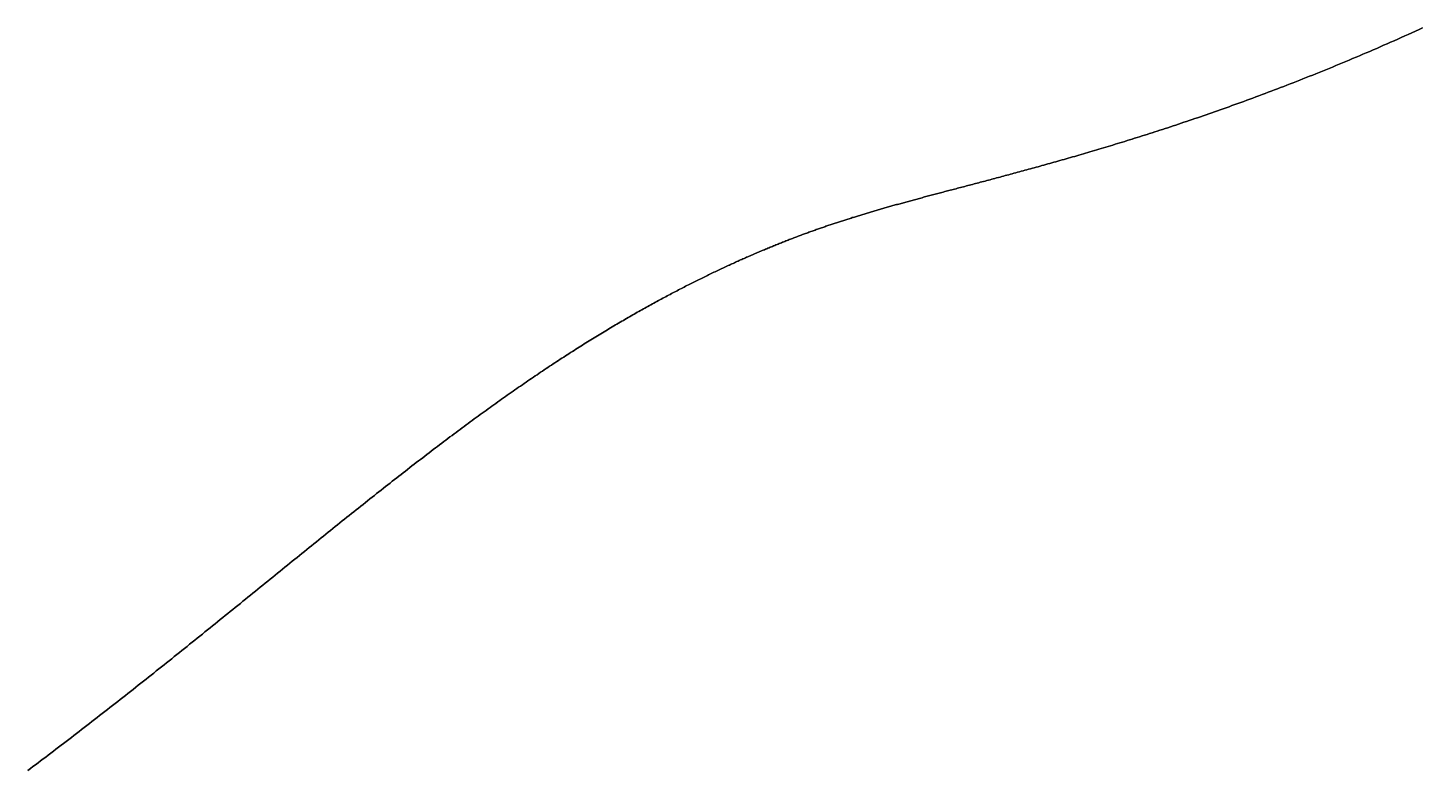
# Model space of a CAD drawing. Header units: inches. Extents: x 130170 to 284068, y 377793 to 804530.
# Drawn here: x 260052.3 to 260113.7, y 743875.5 to 743908.2 of the extents above; entities that cross this region are included whole.
import ezdxf

# ---------------------------------------------------------------- set-up
doc = ezdxf.new("R2010")
doc.units = ezdxf.units.IN
doc.header["$MEASUREMENT"] = 0
doc.layers.add('muni_il', color=7, linetype='Continuous')

msp = doc.modelspace()

# ---------------------------------------------------------------- linework, layer by layer
at = {"layer": 'muni_il'}
for points in [[(260052.312, 743875.42), (260052.425, 743875.504), (260052.538, 743875.589), (260052.65, 743875.673), (260052.763, 743875.758), (260052.876, 743875.842), (260052.989, 743875.927), (260053.102, 743876.012), (260053.215, 743876.098), (260053.328, 743876.183), (260053.441, 743876.269), (260053.554, 743876.354), (260053.667, 743876.441), (260053.78, 743876.527), (260053.894, 743876.613), (260054.007, 743876.7), (260054.12, 743876.786), (260054.234, 743876.873), (260054.347, 743876.96), (260054.46, 743877.047), (260054.574, 743877.134), (260054.687, 743877.222), (260054.801, 743877.309), (260054.915, 743877.397), (260055.028, 743877.485), (260055.142, 743877.573), (260055.255, 743877.661), (260055.369, 743877.749), (260055.483, 743877.837), (260055.597, 743877.926), (260055.71, 743878.015), (260055.824, 743878.103), (260055.938, 743878.192), (260056.052, 743878.281), (260056.165, 743878.37), (260056.279, 743878.459), (260056.393, 743878.548), (260056.507, 743878.638), (260056.621, 743878.727), (260056.734, 743878.817), (260056.848, 743878.907), (260056.962, 743878.996), (260057.076, 743879.086), (260057.189, 743879.176), (260057.303, 743879.266), (260057.417, 743879.356), (260057.531, 743879.446), (260057.644, 743879.536), (260057.758, 743879.627), (260057.871, 743879.717), (260057.985, 743879.807), (260058.099, 743879.898), (260058.212, 743879.988), (260058.326, 743880.079), (260058.439, 743880.169), (260058.552, 743880.26), (260058.666, 743880.35), (260058.779, 743880.441), (260058.892, 743880.531), (260059.005, 743880.622), (260059.118, 743880.713), (260059.231, 743880.803), (260059.344, 743880.894), (260059.457, 743880.985), (260059.57, 743881.075), (260059.683, 743881.166), (260059.795, 743881.256), (260059.908, 743881.347), (260060.02, 743881.438), (260060.133, 743881.528), (260060.245, 743881.619), (260060.357, 743881.709), (260060.469, 743881.799), (260060.581, 743881.89), (260060.693, 743881.98), (260060.805, 743882.071), (260060.916, 743882.161), (260061.028, 743882.251), (260061.139, 743882.341), (260061.251, 743882.431), (260061.362, 743882.521), (260061.473, 743882.611), (260061.584, 743882.701), (260061.695, 743882.79), (260061.805, 743882.88), (260061.916, 743882.969), (260062.026, 743883.059), (260062.136, 743883.148), (260062.247, 743883.237), (260062.357, 743883.326), (260062.466, 743883.415), (260062.576, 743883.504), (260062.685, 743883.593), (260062.795, 743883.682), (260062.904, 743883.77), (260063.013, 743883.858), (260063.122, 743883.946), (260063.23, 743884.034), (260063.339, 743884.122), (260063.447, 743884.21), (260063.555, 743884.298), (260063.663, 743884.385), (260063.771, 743884.472), (260063.879, 743884.559), (260063.986, 743884.646), (260064.093, 743884.733), (260064.2, 743884.82), (260064.307, 743884.906), (260064.414, 743884.992), (260064.52, 743885.078), (260064.627, 743885.164), (260064.733, 743885.25), (260064.839, 743885.335), (260064.944, 743885.42), (260065.05, 743885.505), (260065.155, 743885.59), (260065.26, 743885.675), (260065.365, 743885.759), (260065.469, 743885.843), (260065.573, 743885.927), (260065.678, 743886.011), (260065.782, 743886.094), (260065.885, 743886.177), (260065.989, 743886.26), (260066.092, 743886.343), (260066.195, 743886.426), (260066.298, 743886.508), (260066.401, 743886.59), (260066.503, 743886.672), (260066.605, 743886.753), (260066.707, 743886.834), (260066.809, 743886.916), (260066.91, 743886.996), (260067.011, 743887.077), (260067.112, 743887.157), (260067.213, 743887.237), (260067.313, 743887.317), (260067.414, 743887.396), (260067.514, 743887.475), (260067.613, 743887.554), (260067.713, 743887.633), (260067.812, 743887.711), (260067.911, 743887.789), (260068.01, 743887.867), (260068.109, 743887.944), (260068.207, 743888.022), (260068.305, 743888.099), (260068.403, 743888.175), (260068.5, 743888.252), (260068.598, 743888.328), (260068.695, 743888.403), (260068.791, 743888.479), (260068.888, 743888.554), (260068.984, 743888.629), (260069.08, 743888.703), (260069.176, 743888.778), (260069.272, 743888.851), (260069.367, 743888.925), (260069.462, 743888.998), (260069.557, 743889.071), (260069.651, 743889.144), (260069.746, 743889.217), (260069.84, 743889.289), (260069.933, 743889.361), (260070.027, 743889.432), (260070.12, 743889.503), (260070.213, 743889.574), (260070.306, 743889.645), (260070.399, 743889.715), (260070.491, 743889.785), (260070.583, 743889.854), (260070.675, 743889.924), (260070.766, 743889.993), (260070.857, 743890.061), (260070.948, 743890.13), (260071.039, 743890.198), (260071.13, 743890.265), (260071.22, 743890.333), (260071.31, 743890.4), (260071.4, 743890.466), (260071.489, 743890.533), (260071.579, 743890.599), (260071.668, 743890.665), (260071.756, 743890.73), (260071.845, 743890.795), (260071.933, 743890.86), (260072.021, 743890.925), (260072.109, 743890.989), (260072.197, 743891.053), (260072.284, 743891.116), (260072.371, 743891.18), (260072.458, 743891.243), (260072.544, 743891.305), (260072.631, 743891.367), (260072.717, 743891.429), (260072.803, 743891.491), (260072.888, 743891.553), (260072.974, 743891.614), (260073.059, 743891.674), (260073.144, 743891.735), (260073.228, 743891.795), (260073.313, 743891.855), (260073.397, 743891.914), (260073.481, 743891.973), (260073.565, 743892.032), (260073.648, 743892.091), (260073.732, 743892.149), (260073.815, 743892.207), (260073.897, 743892.264), (260073.98, 743892.322), (260074.062, 743892.379), (260074.144, 743892.435), (260074.226, 743892.492), (260074.308, 743892.548), (260074.389, 743892.604), (260074.47, 743892.659), (260074.551, 743892.714), (260074.632, 743892.769), (260074.713, 743892.824), (260074.793, 743892.878), (260074.873, 743892.932), (260074.953, 743892.986), (260075.032, 743893.039), (260075.112, 743893.092), (260075.191, 743893.145), (260075.27, 743893.197), (260075.348, 743893.25), (260075.427, 743893.302), (260075.505, 743893.353), (260075.583, 743893.405), (260075.661, 743893.456), (260075.739, 743893.506), (260075.816, 743893.557), (260075.893, 743893.607), (260075.97, 743893.657), (260076.047, 743893.707), (260076.124, 743893.756), (260076.2, 743893.805), (260076.276, 743893.854), (260076.352, 743893.902), (260076.428, 743893.951), (260076.503, 743893.999), (260076.578, 743894.046), (260076.654, 743894.094), (260076.728, 743894.141), (260076.803, 743894.188), (260076.878, 743894.234), (260076.952, 743894.281), (260077.026, 743894.327), (260077.1, 743894.373), (260077.173, 743894.418), (260077.247, 743894.464), (260077.32, 743894.509), (260077.393, 743894.553), (260077.466, 743894.598), (260077.538, 743894.642), (260077.611, 743894.686), (260077.683, 743894.73), (260077.755, 743894.773), (260077.827, 743894.817), (260077.898, 743894.86), (260077.97, 743894.902), (260078.041, 743894.945), (260078.112, 743894.987), (260078.183, 743895.029), (260078.253, 743895.071), (260078.323, 743895.112), (260078.394, 743895.153), (260078.464, 743895.194), (260078.533, 743895.235), (260078.603, 743895.276), (260078.672, 743895.316), (260078.742, 743895.356), (260078.811, 743895.396), (260078.879, 743895.436), (260078.948, 743895.475), (260079.016, 743895.514), (260079.085, 743895.553), (260079.153, 743895.591), (260079.22, 743895.63), (260079.288, 743895.668), (260079.355, 743895.706), (260079.423, 743895.744), (260079.49, 743895.781), (260079.557, 743895.819), (260079.623, 743895.856), (260079.69, 743895.893), (260079.756, 743895.929), (260079.822, 743895.966), (260079.888, 743896.002), (260079.954, 743896.038), (260080.019, 743896.074), (260080.085, 743896.109), (260080.15, 743896.145), (260080.215, 743896.18), (260080.279, 743896.215), (260080.344, 743896.249), (260080.408, 743896.284), (260080.473, 743896.318), (260080.537, 743896.352), (260080.6, 743896.386), (260080.664, 743896.42), (260080.727, 743896.453), (260080.791, 743896.486), (260080.854, 743896.519), (260080.917, 743896.552), (260080.979, 743896.585), (260081.042, 743896.617), (260081.104, 743896.65), (260081.166, 743896.682), (260081.228, 743896.714), (260081.29, 743896.745), (260081.351, 743896.777), (260081.413, 743896.808), (260081.474, 743896.839), (260081.535, 743896.87), (260081.596, 743896.901), (260081.656, 743896.931), (260081.717, 743896.962), (260081.777, 743896.992), (260081.837, 743897.022), (260081.897, 743897.052), (260081.957, 743897.081), (260082.017, 743897.111), (260082.076, 743897.14), (260082.135, 743897.169), (260082.194, 743897.198), (260082.253, 743897.227), (260082.312, 743897.255), (260082.37, 743897.284), (260082.429, 743897.312), (260082.487, 743897.34), (260082.545, 743897.368), (260082.603, 743897.395), (260082.66, 743897.423), (260082.718, 743897.45), (260082.775, 743897.477), (260082.832, 743897.504), (260082.889, 743897.531), (260082.946, 743897.558), (260083.002, 743897.584), (260083.059, 743897.611), (260083.115, 743897.637), (260083.171, 743897.663), (260083.227, 743897.689), (260083.283, 743897.714), (260083.338, 743897.74), (260083.394, 743897.765), (260083.449, 743897.791), (260083.504, 743897.816), (260083.559, 743897.84), (260083.614, 743897.865), (260083.668, 743897.89), (260083.723, 743897.914), (260083.777, 743897.939), (260083.831, 743897.963), (260083.885, 743897.987), (260083.939, 743898.011), (260083.993, 743898.034), (260084.046, 743898.058), (260084.1, 743898.081), (260084.153, 743898.105), (260084.206, 743898.128), (260084.259, 743898.151), (260084.312, 743898.173), (260084.364, 743898.196), (260084.417, 743898.219), (260084.469, 743898.241), (260084.521, 743898.263), (260084.573, 743898.286), (260084.625, 743898.308), (260084.677, 743898.33), (260084.729, 743898.351), (260084.78, 743898.373), (260084.831, 743898.394), (260084.883, 743898.416), (260084.934, 743898.437), (260084.985, 743898.458), (260085.036, 743898.479), (260085.086, 743898.5), (260085.137, 743898.521), (260085.187, 743898.541), (260085.238, 743898.562), (260085.288, 743898.582), (260085.338, 743898.602), (260085.388, 743898.623), (260085.438, 743898.643), (260085.487, 743898.662), (260085.537, 743898.682), (260085.586, 743898.702), (260085.636, 743898.721), (260085.685, 743898.741), (260085.734, 743898.76), (260085.783, 743898.78), (260085.832, 743898.799), (260085.881, 743898.818), (260085.93, 743898.837), (260085.979, 743898.855), (260086.027, 743898.874), (260086.075, 743898.893), (260086.124, 743898.911), (260086.172, 743898.929), (260086.22, 743898.948), (260086.269, 743898.966), (260086.316, 743898.984), (260086.365, 743899.002), (260086.412, 743899.02), (260086.46, 743899.038), (260086.508, 743899.056), (260086.555, 743899.073), (260086.603, 743899.091), (260086.651, 743899.108), (260086.698, 743899.126), (260086.745, 743899.143), (260086.793, 743899.16), (260086.84, 743899.177), (260086.887, 743899.194), (260086.934, 743899.211), (260086.981, 743899.228), (260087.028, 743899.245), (260087.075, 743899.261), (260087.122, 743899.278), (260087.169, 743899.295), (260087.216, 743899.311), (260087.263, 743899.327), (260087.309, 743899.344), (260087.356, 743899.36), (260087.403, 743899.376), (260087.449, 743899.392), (260087.496, 743899.408), (260087.543, 743899.424), (260087.589, 743899.44), (260087.636, 743899.456), (260087.682, 743899.472), (260087.729, 743899.488), (260087.776, 743899.503), (260087.822, 743899.519), (260087.869, 743899.534), (260087.915, 743899.55), (260087.962, 743899.565), (260088.008, 743899.581), (260088.055, 743899.596), (260088.101, 743899.611), (260088.148, 743899.626), (260088.194, 743899.642), (260088.241, 743899.657), (260088.287, 743899.672), (260088.334, 743899.687), (260088.381, 743899.702), (260088.427, 743899.717), (260088.474, 743899.732), (260088.521, 743899.746), (260088.568, 743899.761), (260088.615, 743899.776), (260088.661, 743899.791), (260088.708, 743899.806), (260088.755, 743899.82), (260088.802, 743899.835), (260088.849, 743899.849), (260088.897, 743899.864), (260088.944, 743899.879), (260088.991, 743899.893), (260089.038, 743899.908), (260089.086, 743899.922), (260089.133, 743899.936), (260089.181, 743899.951), (260089.229, 743899.965), (260089.276, 743899.98), (260089.324, 743899.994), (260089.372, 743900.008), (260089.42, 743900.023), (260089.468, 743900.037), (260089.517, 743900.051), (260089.565, 743900.066), (260089.613, 743900.08), (260089.662, 743900.094), (260089.71, 743900.108), (260089.759, 743900.123), (260089.808, 743900.137), (260089.857, 743900.151), (260089.906, 743900.165), (260089.956, 743900.18), (260090.005, 743900.194), (260090.055, 743900.208), (260090.105, 743900.222), (260090.154, 743900.237), (260090.204, 743900.251), (260090.255, 743900.265), (260090.305, 743900.279), (260090.355, 743900.294), (260090.406, 743900.308), (260090.457, 743900.322), (260090.508, 743900.337), (260090.559, 743900.351), (260090.61, 743900.365), (260090.662, 743900.38), (260090.714, 743900.394), (260090.766, 743900.408), (260090.818, 743900.423), (260090.87, 743900.437), (260090.923, 743900.452), (260090.975, 743900.466), (260091.028, 743900.481), (260091.081, 743900.495), (260091.135, 743900.51), (260091.188, 743900.524), (260091.242, 743900.539), (260091.296, 743900.554), (260091.35, 743900.568), (260091.405, 743900.583), (260091.459, 743900.598), (260091.514, 743900.613), (260091.57, 743900.628), (260091.625, 743900.643), (260091.681, 743900.658), (260091.737, 743900.673), (260091.793, 743900.688), (260091.849, 743900.703), (260091.906, 743900.718), (260091.963, 743900.733), (260092.02, 743900.749), (260092.078, 743900.764), (260092.136, 743900.779), (260092.194, 743900.795), (260092.252, 743900.81), (260092.311, 743900.826), (260092.37, 743900.841), (260092.429, 743900.857), (260092.489, 743900.873), (260092.548, 743900.889), (260092.609, 743900.905), (260092.669, 743900.921), (260092.73, 743900.937), (260092.791, 743900.953), (260092.853, 743900.969), (260092.914, 743900.985), (260092.976, 743901.002), (260093.039, 743901.018), (260093.102, 743901.035), (260093.165, 743901.051), (260093.228, 743901.068), (260093.292, 743901.085), (260093.356, 743901.102), (260093.421, 743901.118), (260093.486, 743901.136), (260093.551, 743901.153), (260093.616, 743901.17), (260093.683, 743901.187), (260093.749, 743901.205), (260093.815, 743901.222), (260093.883, 743901.24), (260093.95, 743901.258), (260094.018, 743901.276), (260094.086, 743901.294), (260094.155, 743901.312), (260094.224, 743901.33), (260094.293, 743901.348), (260094.363, 743901.367), (260094.433, 743901.385), (260094.504, 743901.404), (260094.575, 743901.423), (260094.647, 743901.442), (260094.719, 743901.461), (260094.791, 743901.48), (260094.864, 743901.5), (260094.937, 743901.519), (260095.01, 743901.538), (260095.084, 743901.558), (260095.159, 743901.578), (260095.234, 743901.598), (260095.309, 743901.618), (260095.385, 743901.639), (260095.461, 743901.659), (260095.538, 743901.68), (260095.615, 743901.7), (260095.693, 743901.721), (260095.771, 743901.742), (260095.849, 743901.764), (260095.928, 743901.785), (260096.008, 743901.807), (260096.088, 743901.828), (260096.168, 743901.85), (260096.249, 743901.872), (260096.33, 743901.894), (260096.412, 743901.917), (260096.495, 743901.939), (260096.577, 743901.962), (260096.661, 743901.985), (260096.745, 743902.008), (260096.829, 743902.031), (260096.914, 743902.055), (260096.999, 743902.078), (260097.085, 743902.102), (260097.171, 743902.126), (260097.258, 743902.15), (260097.345, 743902.175), (260097.433, 743902.199), (260097.522, 743902.224), (260097.611, 743902.249), (260097.7, 743902.274), (260097.79, 743902.3), (260097.88, 743902.326), (260097.971, 743902.351), (260098.063, 743902.377), (260098.155, 743902.404), (260098.248, 743902.43), (260098.341, 743902.457), (260098.434, 743902.484), (260098.529, 743902.511), (260098.623, 743902.539), (260098.719, 743902.566), (260098.814, 743902.594), (260098.911, 743902.622), (260099.008, 743902.651), (260099.105, 743902.679), (260099.203, 743902.708), (260099.302, 743902.737), (260099.401, 743902.766), (260099.501, 743902.796), (260099.601, 743902.826), (260099.702, 743902.856), (260099.803, 743902.886), (260099.905, 743902.917), (260100.007, 743902.948), (260100.11, 743902.979), (260100.214, 743903.011), (260100.318, 743903.042), (260100.423, 743903.074), (260100.528, 743903.106), (260100.634, 743903.139), (260100.741, 743903.172), (260100.848, 743903.205), (260100.955, 743903.239), (260101.063, 743903.272), (260101.172, 743903.306), (260101.281, 743903.341), (260101.391, 743903.375), (260101.502, 743903.41), (260101.613, 743903.445), (260101.725, 743903.481), (260101.837, 743903.517), (260101.95, 743903.553), (260102.063, 743903.589), (260102.177, 743903.626), (260102.291, 743903.663), (260102.406, 743903.7), (260102.522, 743903.738), (260102.638, 743903.776), (260102.755, 743903.815), (260102.873, 743903.853), (260102.991, 743903.892), (260103.109, 743903.932), (260103.229, 743903.972), (260103.348, 743904.012), (260103.469, 743904.052), (260103.589, 743904.093), (260103.711, 743904.134), (260103.833, 743904.175), (260103.956, 743904.217), (260104.079, 743904.26), (260104.203, 743904.302), (260104.327, 743904.345), (260104.452, 743904.388), (260104.578, 743904.432), (260104.704, 743904.476), (260104.831, 743904.521), (260104.958, 743904.566), (260105.086, 743904.611), (260105.214, 743904.656), (260105.343, 743904.702), (260105.473, 743904.749), (260105.603, 743904.795), (260105.733, 743904.843), (260105.865, 743904.89), (260105.996, 743904.938), (260106.129, 743904.986), (260106.262, 743905.035), (260106.395, 743905.084), (260106.529, 743905.134), (260106.664, 743905.184), (260106.799, 743905.234), (260106.935, 743905.285), (260107.071, 743905.336), (260107.208, 743905.388), (260107.345, 743905.44), (260107.483, 743905.492), (260107.622, 743905.545), (260107.761, 743905.599), (260107.9, 743905.653), (260108.04, 743905.707), (260108.181, 743905.761), (260108.322, 743905.816), (260108.464, 743905.872), (260108.606, 743905.928), (260108.749, 743905.984), (260108.892, 743906.041), (260109.036, 743906.099), (260109.18, 743906.156), (260109.325, 743906.215), (260109.47, 743906.273), (260109.616, 743906.332), (260109.762, 743906.392), (260109.909, 743906.452), (260110.056, 743906.513), (260110.204, 743906.573), (260110.352, 743906.635), (260110.501, 743906.697), (260110.65, 743906.759), (260110.8, 743906.822), (260110.95, 743906.885), (260111.101, 743906.949), (260111.252, 743907.013), (260111.404, 743907.078), (260111.556, 743907.143), (260111.708, 743907.209), (260111.861, 743907.275), (260112.015, 743907.342), (260112.168, 743907.409), (260112.323, 743907.477), (260112.478, 743907.545), (260112.633, 743907.613), (260112.789, 743907.682), (260112.945, 743907.752), (260113.101, 743907.822), (260113.258, 743907.893), (260113.415, 743907.964), (260113.573, 743908.035), (260113.731, 743908.108), (260113.89, 743908.18)], [(260113.89, 743908.18), (260113.731, 743908.108), (260113.573, 743908.035), (260113.415, 743907.964), (260113.258, 743907.893), (260113.101, 743907.822), (260112.945, 743907.752), (260112.789, 743907.682), (260112.633, 743907.613), (260112.478, 743907.545), (260112.323, 743907.477), (260112.168, 743907.409), (260112.015, 743907.342), (260111.861, 743907.275), (260111.708, 743907.209), (260111.556, 743907.143), (260111.404, 743907.078), (260111.252, 743907.013), (260111.101, 743906.949), (260110.95, 743906.885), (260110.8, 743906.822), (260110.65, 743906.759), (260110.501, 743906.697), (260110.352, 743906.635), (260110.204, 743906.573), (260110.056, 743906.513), (260109.909, 743906.452), (260109.762, 743906.392), (260109.616, 743906.332), (260109.47, 743906.273), (260109.325, 743906.215), (260109.18, 743906.156), (260109.036, 743906.099), (260108.892, 743906.041), (260108.749, 743905.984), (260108.606, 743905.928), (260108.464, 743905.872), (260108.322, 743905.816), (260108.181, 743905.761), (260108.04, 743905.707), (260107.9, 743905.653), (260107.761, 743905.599), (260107.622, 743905.545), (260107.483, 743905.492), (260107.345, 743905.44), (260107.208, 743905.388), (260107.071, 743905.336), (260106.935, 743905.285), (260106.799, 743905.234), (260106.664, 743905.184), (260106.529, 743905.134), (260106.395, 743905.084), (260106.262, 743905.035), (260106.129, 743904.986), (260105.996, 743904.938), (260105.865, 743904.89), (260105.733, 743904.843), (260105.603, 743904.795), (260105.473, 743904.749), (260105.343, 743904.702), (260105.214, 743904.656), (260105.086, 743904.611), (260104.958, 743904.566), (260104.831, 743904.521), (260104.704, 743904.476), (260104.578, 743904.432), (260104.452, 743904.388), (260104.327, 743904.345), (260104.203, 743904.302), (260104.079, 743904.26), (260103.956, 743904.217), (260103.833, 743904.175), (260103.711, 743904.134), (260103.589, 743904.093), (260103.469, 743904.052), (260103.348, 743904.012), (260103.229, 743903.972), (260103.109, 743903.932), (260102.991, 743903.892), (260102.873, 743903.853), (260102.755, 743903.815), (260102.638, 743903.776), (260102.522, 743903.738), (260102.406, 743903.7), (260102.291, 743903.663), (260102.177, 743903.626), (260102.063, 743903.589), (260101.95, 743903.553), (260101.837, 743903.517), (260101.725, 743903.481), (260101.613, 743903.445), (260101.502, 743903.41), (260101.391, 743903.375), (260101.281, 743903.341), (260101.172, 743903.306), (260101.063, 743903.272), (260100.955, 743903.239), (260100.848, 743903.205), (260100.741, 743903.172), (260100.634, 743903.139), (260100.528, 743903.106), (260100.423, 743903.074), (260100.318, 743903.042), (260100.214, 743903.011), (260100.11, 743902.979), (260100.007, 743902.948), (260099.905, 743902.917), (260099.803, 743902.886), (260099.702, 743902.856), (260099.601, 743902.826), (260099.501, 743902.796), (260099.401, 743902.766), (260099.302, 743902.737), (260099.203, 743902.708), (260099.105, 743902.679), (260099.008, 743902.651), (260098.911, 743902.622), (260098.814, 743902.594), (260098.719, 743902.566), (260098.623, 743902.539), (260098.529, 743902.511), (260098.434, 743902.484), (260098.341, 743902.457), (260098.248, 743902.43), (260098.155, 743902.404), (260098.063, 743902.377), (260097.971, 743902.351), (260097.88, 743902.326), (260097.79, 743902.3), (260097.7, 743902.274), (260097.611, 743902.249), (260097.522, 743902.224), (260097.433, 743902.199), (260097.345, 743902.175), (260097.258, 743902.15), (260097.171, 743902.126), (260097.085, 743902.102), (260096.999, 743902.078), (260096.914, 743902.055), (260096.829, 743902.031), (260096.745, 743902.008), (260096.661, 743901.985), (260096.577, 743901.962), (260096.495, 743901.939), (260096.412, 743901.917), (260096.33, 743901.894), (260096.249, 743901.872), (260096.168, 743901.85), (260096.088, 743901.828), (260096.008, 743901.807), (260095.928, 743901.785), (260095.849, 743901.764), (260095.771, 743901.742), (260095.693, 743901.721), (260095.615, 743901.7), (260095.538, 743901.68), (260095.461, 743901.659), (260095.385, 743901.639), (260095.309, 743901.618), (260095.234, 743901.598), (260095.159, 743901.578), (260095.084, 743901.558), (260095.01, 743901.538), (260094.937, 743901.519), (260094.864, 743901.5), (260094.791, 743901.48), (260094.719, 743901.461), (260094.647, 743901.442), (260094.575, 743901.423), (260094.504, 743901.404), (260094.433, 743901.385), (260094.363, 743901.367), (260094.293, 743901.348), (260094.224, 743901.33), (260094.155, 743901.312), (260094.086, 743901.294), (260094.018, 743901.276), (260093.95, 743901.258), (260093.883, 743901.24), (260093.815, 743901.222), (260093.749, 743901.205), (260093.683, 743901.187), (260093.616, 743901.17), (260093.551, 743901.153), (260093.486, 743901.136), (260093.421, 743901.118), (260093.356, 743901.102), (260093.292, 743901.085), (260093.228, 743901.068), (260093.165, 743901.051), (260093.102, 743901.035), (260093.039, 743901.018), (260092.976, 743901.002), (260092.914, 743900.985), (260092.853, 743900.969), (260092.791, 743900.953), (260092.73, 743900.937), (260092.669, 743900.921), (260092.609, 743900.905), (260092.548, 743900.889), (260092.489, 743900.873), (260092.429, 743900.857), (260092.37, 743900.841), (260092.311, 743900.826), (260092.252, 743900.81), (260092.194, 743900.795), (260092.136, 743900.779), (260092.078, 743900.764), (260092.02, 743900.749), (260091.963, 743900.733), (260091.906, 743900.718), (260091.849, 743900.703), (260091.793, 743900.688), (260091.737, 743900.673), (260091.681, 743900.658), (260091.625, 743900.643), (260091.57, 743900.628), (260091.514, 743900.613), (260091.459, 743900.598), (260091.405, 743900.583), (260091.35, 743900.568), (260091.296, 743900.554), (260091.242, 743900.539), (260091.188, 743900.524), (260091.135, 743900.51), (260091.081, 743900.495), (260091.028, 743900.481), (260090.975, 743900.466), (260090.923, 743900.452), (260090.87, 743900.437), (260090.818, 743900.423), (260090.766, 743900.408), (260090.714, 743900.394), (260090.662, 743900.38), (260090.61, 743900.365), (260090.559, 743900.351), (260090.508, 743900.337), (260090.457, 743900.322), (260090.406, 743900.308), (260090.355, 743900.294), (260090.305, 743900.279), (260090.255, 743900.265), (260090.204, 743900.251), (260090.154, 743900.237), (260090.105, 743900.222), (260090.055, 743900.208), (260090.005, 743900.194), (260089.956, 743900.18), (260089.906, 743900.165), (260089.857, 743900.151), (260089.808, 743900.137), (260089.759, 743900.123), (260089.71, 743900.108), (260089.662, 743900.094), (260089.613, 743900.08), (260089.565, 743900.066), (260089.517, 743900.051), (260089.468, 743900.037), (260089.42, 743900.023), (260089.372, 743900.008), (260089.324, 743899.994), (260089.276, 743899.98), (260089.229, 743899.965), (260089.181, 743899.951), (260089.133, 743899.936), (260089.086, 743899.922), (260089.038, 743899.908), (260088.991, 743899.893), (260088.944, 743899.879), (260088.897, 743899.864), (260088.849, 743899.849), (260088.802, 743899.835), (260088.755, 743899.82), (260088.708, 743899.806), (260088.661, 743899.791), (260088.615, 743899.776), (260088.568, 743899.761), (260088.521, 743899.746), (260088.474, 743899.732), (260088.427, 743899.717), (260088.381, 743899.702), (260088.334, 743899.687), (260088.287, 743899.672), (260088.241, 743899.657), (260088.194, 743899.642), (260088.148, 743899.626), (260088.101, 743899.611), (260088.055, 743899.596), (260088.008, 743899.581), (260087.962, 743899.565), (260087.915, 743899.55), (260087.869, 743899.534), (260087.822, 743899.519), (260087.776, 743899.503), (260087.729, 743899.488), (260087.682, 743899.472), (260087.636, 743899.456), (260087.589, 743899.44), (260087.543, 743899.424), (260087.496, 743899.408), (260087.449, 743899.392), (260087.403, 743899.376), (260087.356, 743899.36), (260087.309, 743899.344), (260087.263, 743899.327), (260087.216, 743899.311), (260087.169, 743899.295), (260087.122, 743899.278), (260087.075, 743899.261), (260087.028, 743899.245), (260086.981, 743899.228), (260086.934, 743899.211), (260086.887, 743899.194), (260086.84, 743899.177), (260086.793, 743899.16), (260086.745, 743899.143), (260086.698, 743899.126), (260086.651, 743899.108), (260086.603, 743899.091), (260086.555, 743899.073), (260086.508, 743899.056), (260086.46, 743899.038), (260086.412, 743899.02), (260086.365, 743899.002), (260086.316, 743898.984), (260086.269, 743898.966), (260086.22, 743898.948), (260086.172, 743898.929), (260086.124, 743898.911), (260086.075, 743898.893), (260086.027, 743898.874), (260085.979, 743898.855), (260085.93, 743898.837), (260085.881, 743898.818), (260085.832, 743898.799), (260085.783, 743898.78), (260085.734, 743898.76), (260085.685, 743898.741), (260085.636, 743898.721), (260085.586, 743898.702), (260085.537, 743898.682), (260085.487, 743898.662), (260085.438, 743898.643), (260085.388, 743898.623), (260085.338, 743898.602), (260085.288, 743898.582), (260085.238, 743898.562), (260085.187, 743898.541), (260085.137, 743898.521), (260085.086, 743898.5), (260085.036, 743898.479), (260084.985, 743898.458), (260084.934, 743898.437), (260084.883, 743898.416), (260084.831, 743898.394), (260084.78, 743898.373), (260084.729, 743898.351), (260084.677, 743898.33), (260084.625, 743898.308), (260084.573, 743898.286), (260084.521, 743898.263), (260084.469, 743898.241), (260084.417, 743898.219), (260084.364, 743898.196), (260084.312, 743898.173), (260084.259, 743898.151), (260084.206, 743898.128), (260084.153, 743898.105), (260084.1, 743898.081), (260084.046, 743898.058), (260083.993, 743898.034), (260083.939, 743898.011), (260083.885, 743897.987), (260083.831, 743897.963), (260083.777, 743897.939), (260083.723, 743897.914), (260083.668, 743897.89), (260083.614, 743897.865), (260083.559, 743897.84), (260083.504, 743897.816), (260083.449, 743897.791), (260083.394, 743897.765), (260083.338, 743897.74), (260083.283, 743897.714), (260083.227, 743897.689), (260083.171, 743897.663), (260083.115, 743897.637), (260083.059, 743897.611), (260083.002, 743897.584), (260082.946, 743897.558), (260082.889, 743897.531), (260082.832, 743897.504), (260082.775, 743897.477), (260082.718, 743897.45), (260082.66, 743897.423), (260082.603, 743897.395), (260082.545, 743897.368), (260082.487, 743897.34), (260082.429, 743897.312), (260082.37, 743897.284), (260082.312, 743897.255), (260082.253, 743897.227), (260082.194, 743897.198), (260082.135, 743897.169), (260082.076, 743897.14), (260082.017, 743897.111), (260081.957, 743897.081), (260081.897, 743897.052), (260081.837, 743897.022), (260081.777, 743896.992), (260081.717, 743896.962), (260081.656, 743896.931), (260081.596, 743896.901), (260081.535, 743896.87), (260081.474, 743896.839), (260081.413, 743896.808), (260081.351, 743896.777), (260081.29, 743896.745), (260081.228, 743896.714), (260081.166, 743896.682), (260081.104, 743896.65), (260081.042, 743896.617), (260080.979, 743896.585), (260080.917, 743896.552), (260080.854, 743896.519), (260080.791, 743896.486), (260080.727, 743896.453), (260080.664, 743896.42), (260080.6, 743896.386), (260080.537, 743896.352), (260080.473, 743896.318), (260080.408, 743896.284), (260080.344, 743896.249), (260080.279, 743896.215), (260080.215, 743896.18), (260080.15, 743896.145), (260080.085, 743896.109), (260080.019, 743896.074), (260079.954, 743896.038), (260079.888, 743896.002), (260079.822, 743895.966), (260079.756, 743895.929), (260079.69, 743895.893), (260079.623, 743895.856), (260079.557, 743895.819), (260079.49, 743895.781), (260079.423, 743895.744), (260079.355, 743895.706), (260079.288, 743895.668), (260079.22, 743895.63), (260079.153, 743895.591), (260079.085, 743895.553), (260079.016, 743895.514), (260078.948, 743895.475), (260078.879, 743895.436), (260078.811, 743895.396), (260078.742, 743895.356), (260078.672, 743895.316), (260078.603, 743895.276), (260078.533, 743895.235), (260078.464, 743895.194), (260078.394, 743895.153), (260078.323, 743895.112), (260078.253, 743895.071), (260078.183, 743895.029), (260078.112, 743894.987), (260078.041, 743894.945), (260077.97, 743894.902), (260077.898, 743894.86), (260077.827, 743894.817), (260077.755, 743894.773), (260077.683, 743894.73), (260077.611, 743894.686), (260077.538, 743894.642), (260077.466, 743894.598), (260077.393, 743894.553), (260077.32, 743894.509), (260077.247, 743894.464), (260077.173, 743894.418), (260077.1, 743894.373), (260077.026, 743894.327), (260076.952, 743894.281), (260076.878, 743894.234), (260076.803, 743894.188), (260076.728, 743894.141), (260076.654, 743894.094), (260076.578, 743894.046), (260076.503, 743893.999), (260076.428, 743893.951), (260076.352, 743893.902), (260076.276, 743893.854), (260076.2, 743893.805), (260076.124, 743893.756), (260076.047, 743893.707), (260075.97, 743893.657), (260075.893, 743893.607), (260075.816, 743893.557), (260075.739, 743893.506), (260075.661, 743893.456), (260075.583, 743893.405), (260075.505, 743893.353), (260075.427, 743893.302), (260075.348, 743893.25), (260075.27, 743893.197), (260075.191, 743893.145), (260075.112, 743893.092), (260075.032, 743893.039), (260074.953, 743892.986), (260074.873, 743892.932), (260074.793, 743892.878), (260074.713, 743892.824), (260074.632, 743892.769), (260074.551, 743892.714), (260074.47, 743892.659), (260074.389, 743892.604), (260074.308, 743892.548), (260074.226, 743892.492), (260074.144, 743892.435), (260074.062, 743892.379), (260073.98, 743892.322), (260073.897, 743892.264), (260073.815, 743892.207), (260073.732, 743892.149), (260073.648, 743892.091), (260073.565, 743892.032), (260073.481, 743891.973), (260073.397, 743891.914), (260073.313, 743891.855), (260073.228, 743891.795), (260073.144, 743891.735), (260073.059, 743891.674), (260072.974, 743891.614), (260072.888, 743891.553), (260072.803, 743891.491), (260072.717, 743891.429), (260072.631, 743891.367), (260072.544, 743891.305), (260072.458, 743891.243), (260072.371, 743891.18), (260072.284, 743891.116), (260072.197, 743891.053), (260072.109, 743890.989), (260072.021, 743890.925), (260071.933, 743890.86), (260071.845, 743890.795), (260071.756, 743890.73), (260071.668, 743890.665), (260071.579, 743890.599), (260071.489, 743890.533), (260071.4, 743890.466), (260071.31, 743890.4), (260071.22, 743890.333), (260071.13, 743890.265), (260071.039, 743890.198), (260070.948, 743890.13), (260070.857, 743890.061), (260070.766, 743889.993), (260070.675, 743889.924), (260070.583, 743889.854), (260070.491, 743889.785), (260070.399, 743889.715), (260070.306, 743889.645), (260070.213, 743889.574), (260070.12, 743889.503), (260070.027, 743889.432), (260069.933, 743889.361), (260069.84, 743889.289), (260069.746, 743889.217), (260069.651, 743889.144), (260069.557, 743889.071), (260069.462, 743888.998), (260069.367, 743888.925), (260069.272, 743888.851), (260069.176, 743888.778), (260069.08, 743888.703), (260068.984, 743888.629), (260068.888, 743888.554), (260068.791, 743888.479), (260068.695, 743888.403), (260068.598, 743888.328), (260068.5, 743888.252), (260068.403, 743888.175), (260068.305, 743888.099), (260068.207, 743888.022), (260068.109, 743887.944), (260068.01, 743887.867), (260067.911, 743887.789), (260067.812, 743887.711), (260067.713, 743887.633), (260067.613, 743887.554), (260067.514, 743887.475), (260067.414, 743887.396), (260067.313, 743887.317), (260067.213, 743887.237), (260067.112, 743887.157), (260067.011, 743887.077), (260066.91, 743886.996), (260066.809, 743886.916), (260066.707, 743886.834), (260066.605, 743886.753), (260066.503, 743886.672), (260066.401, 743886.59), (260066.298, 743886.508), (260066.195, 743886.426), (260066.092, 743886.343), (260065.989, 743886.26), (260065.885, 743886.177), (260065.782, 743886.094), (260065.678, 743886.011), (260065.573, 743885.927), (260065.469, 743885.843), (260065.365, 743885.759), (260065.26, 743885.675), (260065.155, 743885.59), (260065.05, 743885.505), (260064.944, 743885.42), (260064.839, 743885.335), (260064.733, 743885.25), (260064.627, 743885.164), (260064.52, 743885.078), (260064.414, 743884.992), (260064.307, 743884.906), (260064.2, 743884.82), (260064.093, 743884.733), (260063.986, 743884.646), (260063.879, 743884.559), (260063.771, 743884.472), (260063.663, 743884.385), (260063.555, 743884.298), (260063.447, 743884.21), (260063.339, 743884.122), (260063.23, 743884.034), (260063.122, 743883.946), (260063.013, 743883.858), (260062.904, 743883.77), (260062.795, 743883.682), (260062.685, 743883.593), (260062.576, 743883.504), (260062.466, 743883.415), (260062.357, 743883.326), (260062.247, 743883.237), (260062.136, 743883.148), (260062.026, 743883.059), (260061.916, 743882.969), (260061.805, 743882.88), (260061.695, 743882.79), (260061.584, 743882.701), (260061.473, 743882.611), (260061.362, 743882.521), (260061.251, 743882.431), (260061.139, 743882.341), (260061.028, 743882.251), (260060.916, 743882.161), (260060.805, 743882.071), (260060.693, 743881.98), (260060.581, 743881.89), (260060.469, 743881.799), (260060.357, 743881.709), (260060.245, 743881.619), (260060.133, 743881.528), (260060.02, 743881.438), (260059.908, 743881.347), (260059.795, 743881.256), (260059.683, 743881.166), (260059.57, 743881.075), (260059.457, 743880.985), (260059.344, 743880.894), (260059.231, 743880.803), (260059.118, 743880.713), (260059.005, 743880.622), (260058.892, 743880.531), (260058.779, 743880.441), (260058.666, 743880.35), (260058.552, 743880.26), (260058.439, 743880.169), (260058.326, 743880.079), (260058.212, 743879.988), (260058.099, 743879.898), (260057.985, 743879.807), (260057.871, 743879.717), (260057.758, 743879.627), (260057.644, 743879.536), (260057.531, 743879.446), (260057.417, 743879.356), (260057.303, 743879.266), (260057.189, 743879.176), (260057.076, 743879.086), (260056.962, 743878.996), (260056.848, 743878.907), (260056.734, 743878.817), (260056.621, 743878.727), (260056.507, 743878.638), (260056.393, 743878.548), (260056.279, 743878.459), (260056.165, 743878.37), (260056.052, 743878.281), (260055.938, 743878.192), (260055.824, 743878.103), (260055.71, 743878.015), (260055.597, 743877.926), (260055.483, 743877.837), (260055.369, 743877.749), (260055.255, 743877.661), (260055.142, 743877.573), (260055.028, 743877.485), (260054.915, 743877.397), (260054.801, 743877.309), (260054.687, 743877.222), (260054.574, 743877.134), (260054.46, 743877.047), (260054.347, 743876.96), (260054.234, 743876.873), (260054.12, 743876.786), (260054.007, 743876.7), (260053.894, 743876.613), (260053.78, 743876.527), (260053.667, 743876.441), (260053.554, 743876.354), (260053.441, 743876.269), (260053.328, 743876.183), (260053.215, 743876.098), (260053.102, 743876.012), (260052.989, 743875.927), (260052.876, 743875.842), (260052.763, 743875.758), (260052.65, 743875.673), (260052.538, 743875.589), (260052.425, 743875.504), (260052.312, 743875.42)]]:
    msp.add_lwpolyline(points, dxfattribs=at)

doc.saveas('drawing.dxf')
